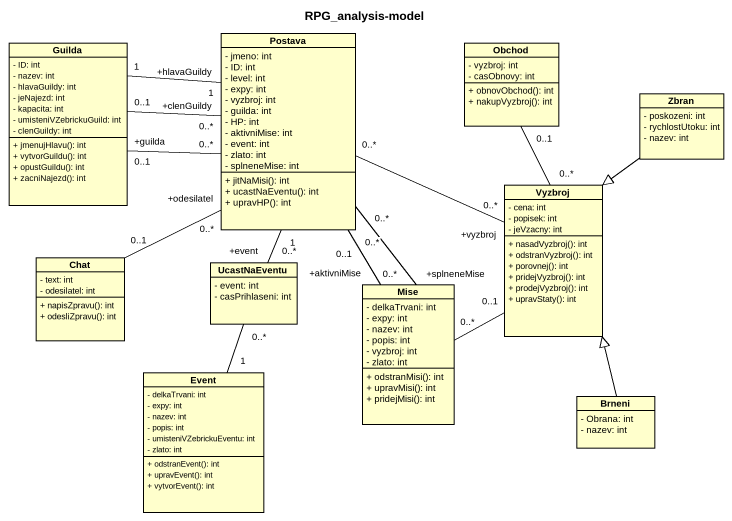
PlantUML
@startuml
title RPG_analysis-model
hide circle
hide empty members
skinparam classAttributeIconSize 0
class Postava {
  - jmeno: int
  - ID: int
  - level: int
  - expy: int
  - vyzbroj: int
  - guilda: int
  - HP: int
  - aktivniMise: int
  - event: int
  - zlato: int
  - splneneMise: int
  + jitNaMisi(): int
  + ucastNaEventu(): int
  + upravHP(): int
}
class Guilda {
  - ID: int
  - nazev: int
  - hlavaGuildy: int
  - jeNajezd: int
  - kapacita: int
  - umisteniVZebrickuGuild: int
  - clenGuildy: int
  + jmenujHlavu(): int
  + vytvorGuildu(): int
  + opustGuildu(): int
  + zacniNajezd(): int
}
class Obchod {
  - vyzbroj: int
  - casObnovy: int
  + obnovObchod(): int
  + nakupVyzbroj(): int
}
class Zbran {
  - poskozeni: int
  - rychlostUtoku: int
  - nazev: int
}
class Vyzbroj {
  - cena: int
  - popisek: int
  - jeVzacny: int
  + nasadVyzbroj(): int
  + odstranVyzbroj(): int
  + porovnej(): int
  + pridejVyzbroj(): int
  + prodejVyzbroj(): int
  + upravStaty(): int
}
class Chat {
  - text: int
  - odesilatel: int
  + napisZpravu(): int
  + odesliZpravu(): int
}
class UcastNaEventu {
  - event: int
  - casPrihlaseni: int
}
class Mise {
  - delkaTrvani: int
  - expy: int
  - nazev: int
  - popis: int
  - vyzbroj: int
  - zlato: int
  + odstranMisi(): int
  + upravMisi(): int
  + pridejMisi(): int
}
class Event {
  - delkaTrvani: int
  - expy: int
  - nazev: int
  - popis: int
  - umisteniVZebrickuEventu: int
  - zlato: int
  + odstranEvent(): int
  + upravEvent(): int
  + vytvorEvent(): int
}
class Brneni {
  - Obrana: int
  - nazev: int
}
Postava "+hlavaGuildy\n1" -left- "1" Guilda
Postava "+clenGuildy\n0..*" -left- "0..1" Guilda
Postava "0..*" -right- "+vyzbroj\n0..*" Vyzbroj
Postava "+odesilatel\n0..*" -- "0..1" Chat
Postava "1" -- "+event\n0..*" UcastNaEventu
Postava "0..*" -- "+aktivniMise\n0..1" Mise
Postava "0..*" -- "+splneneMise\n0..*" Mise
Guilda "+guilda\n0..1" -right- "0..*" Postava
Obchod "0..1" -- "0..*" Vyzbroj
Zbran --|> Vyzbroj
Mise "0..*" -up- "0..1" Vyzbroj
Event "1" -up- "0..*" UcastNaEventu
Brneni -up-|> Vyzbroj
@enduml
